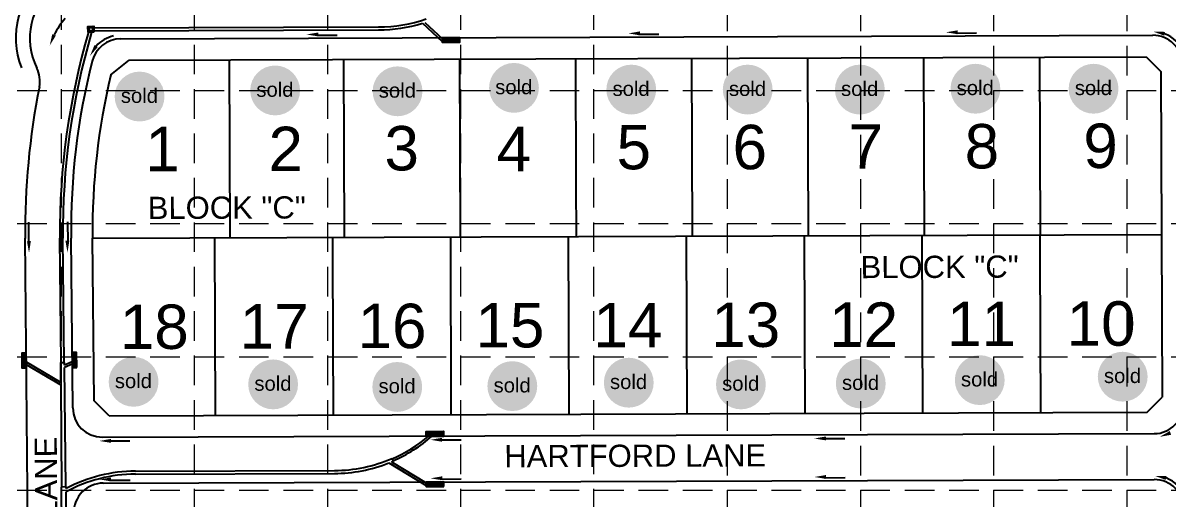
# Model space of a CAD drawing. Header units: inches. Extents: x 2468858 to 2474627, y 7110391 to 7114000.
# Drawn here: x 2469647 to 2470421, y 7111829 to 7112151 of the extents above; entities that cross this region are included whole.
import ezdxf
from ezdxf.enums import TextEntityAlignment as Align

# ---------------------------------------------------------------- set-up
doc = ezdxf.new("R2010")
doc.units = ezdxf.units.IN
doc.header["$MEASUREMENT"] = 0
doc.linetypes.add('HIDDEN', pattern=[0.375, 0.25, -0.125])
for name, color, linetype in [('AROW', 250, 'Continuous'), ('BASE', 7, 'Continuous'), ('BLOCKNO', 250, 'Continuous'), ('EROSION BLANKET', 84, 'Continuous'), ('FLOW', 250, 'Continuous'), ('GRID', 254, 'HIDDEN'), ('LOT', 250, 'Continuous'), ('LOTNO', 250, 'Continuous'), ('PVMT', 250, 'Continuous'), ('SODDED LOT', 2, 'Continuous'), ('SROW', 250, 'Continuous'), ('STM', 1, 'Continuous'), ('STRNAMES', 250, 'Continuous')]:
    doc.layers.add(name, color=color, linetype=linetype)
doc.styles.add('ryland', font='ARIAL.TTF', dxfattribs={"height": 25})
doc.styles.get("Standard").update_dxf_attribs({"font": 'ARIAL.TTF'})
pattern_1 = [(135, (2470480.14525, 7111171.97975), (-0.176776695, -0.176776695), [])]
pattern_2 = [(135, (2470332.1461, 7111171.475), (-0.176776695, -0.176776695), [])]

# ---------------------------------------------------------------- blocks, each defined once
blk = doc.blocks.new('1DB')
at = {"layer": 'FLOW'}
for p, q in [((6.25, 13), (20.07, 13)), ((6.25, -13.5), (20.07, -13.5))]:
    blk.add_line(p, q, dxfattribs=at)
for points in [[(7.28, 11.68), (7.28, 14.32), (-0.62, 13)], [(7.28, -14.32), (7.28, -11.68), (-0.62, -13)]]:
    blk.add_solid(points, dxfattribs=at)
blk = doc.blocks.new('Sold')
h = blk.add_hatch(color=7)
h.paths.add_polyline_path([(38.78, 18.77, 1), (0.52, 18.77, 1)])
h.paths.add_polyline_path([(2.42, 10.89), (36.59, 10.89), (36.59, 27.86), (2.42, 27.86)], flags=24)
at = {"layer": 'BASE', "color": 7, "style": 'ryland'}
blk.add_text('sold', height=11.127, dxfattribs=at).set_placement((19.5, 13.9), align=Align.CENTER)

msp = doc.modelspace()

# ---------------------------------------------------------------- hatches: boundary and pattern name
at = {"layer": 'SODDED LOT'}
h = msp.add_hatch(dxfattribs=at)
h.set_pattern_fill('ANSI31', color=256, scale=30, style=0)
h.set_pattern_definition([(45, (0, 0), (-2.6516504294, 2.6516504294), [])])
h.paths.add_polyline_path([(2473645.39, 7113690.66), (2473644.98, 7113704.58), (2473380.05, 7113706.22), (2473375.55, 7113692.3), (2473381.69, 7113694.76), (2473634.33, 7113693.94)])
h.paths.add_polyline_path([(2473661.81, 7113026.94), (2473687.47, 7113025.61), (2473728.46, 7113019.28), (2473771.12, 7113012.61), (2473800.78, 7113000.62), (2473816.11, 7112991.96), (2473817.62, 7112992.3), (2473826.58, 7112958.99), (2473778.33, 7112869.43), (2473754.23, 7112818.27), (2473704.86, 7112707.31), (2473675.95, 7112628.52), (2473649.37, 7112551.6), (2473609.35, 7112401.13), (2473621.99, 7112397.24), (2473660.24, 7112541.42), (2473686.99, 7112623.57), (2473721.05, 7112713.98), (2473756.54, 7112795.8), (2473776.21, 7112842.14), (2473803.69, 7112892.8), (2473821.26, 7112931.75), (2473838.19, 7112953.92), (2473843.82, 7112970.36), (2473841.57, 7112984.99), (2473834.36, 7112995.8), (2473821.75, 7113003.46), (2473803.51, 7113011.56), (2473780.76, 7113020.12), (2473754.18, 7113027.78), (2473717.91, 7113032.73), (2473683.75, 7113037.76), (2473675.22, 7113037.54), (2473668.46, 7113034.66), (2473663.02, 7113029.01)])
h.paths.add_polyline_path([(2473971.46, 7113199.84), (2473953.3, 7113211.94), (2473941.19, 7113192.09), (2473861.1, 7113065.57), (2473810.53, 7113087.5), (2473761.17, 7113101.51), (2473720.96, 7113106.99), (2473697.2, 7113110.44), (2473674.12, 7113113.74), (2473679.51, 7113105.34), (2473686.71, 7113099.95), (2473703.5, 7113097.55), (2473742.47, 7113092.16), (2473787.44, 7113083.17), (2473826.42, 7113069.98), (2473851, 7113058.59), (2473862.39, 7113053.19), (2473874.39, 7113053.49), (2473885.78, 7113058.29), (2473895.97, 7113069.68), (2473937.95, 7113137.71), (2473969.87, 7113198.61)])
h.paths.add_polyline_path([(2474189.42, 7113705.55), (2474212.71, 7113695.29), (2474173.05, 7113585.51), (2474125.46, 7113471.59), (2474078.44, 7113374.03), (2473995.24, 7113231.38), (2473980.72, 7113211.84), (2473961.73, 7113224.12), (2474019.25, 7113316.23), (2474060.01, 7113393.26), (2474123.11, 7113525), (2474155.5, 7113608.17)])
h.paths.add_polyline_path([(2472149.87, 7113580.61), (2472139.15, 7113587.25), (2472148.34, 7113599.5), (2472129.96, 7113617.37), (2472301.04, 7113620.95), (2472421.05, 7113670.47), (2472435.86, 7113657.7), (2472418.5, 7113656.68), (2472386.32, 7113644.43), (2472349.55, 7113630.65), (2472301.04, 7113613.8), (2472253.54, 7113608.18), (2472206.05, 7113607.67), (2472182.05, 7113606.65), (2472168.77, 7113602.57), (2472156, 7113590.31)])
h.paths.add_polyline_path([(2472770.94, 7113693.31), (2472783.83, 7113696.4), (2473029.19, 7113695.37), (2473046.2, 7113689.7), (2473045.68, 7113705.68), (2472771.46, 7113707.22)])
h.paths.add_polyline_path([(2472613.26, 7113048.11), (2472742.65, 7113047.89), (2472742.87, 7112984.1), (2472740.21, 7112975.02), (2472732.24, 7112966.82), (2472722.71, 7112964.61), (2472628.32, 7112964.83), (2472620.35, 7112967.71), (2472615.69, 7112974.13), (2472614.14, 7112982.33), (2472613.26, 7112995.17)])
h.paths.add_polyline_path([(2471336.5, 7111475.41), (2471335.53, 7111275.42), (2470491.66, 7111254.32), (2470479.59, 7111328.94), (2470466.02, 7111461.6), (2470553.43, 7111470.9), (2470638.4, 7111473.12)])
h.paths.add_polyline_path([(2473446.67, 7112356.48), (2473471.9, 7112308.47), (2473532.94, 7112257.21), (2473501.2, 7112186.43), (2473329.47, 7112103.43), (2473116.22, 7112035.9), (2473103.2, 7112106.69), (2473072.63, 7112126.65), (2472815.11, 7111934.94), (2472802.33, 7111780.66), (2472622.31, 7111675.22), (2472617.64, 7111803.67), (2472501.02, 7111721.1), (2472320.82, 7111594.38), (2472182.92, 7111519.02), (2472068.92, 7111484.1), (2471932.85, 7111463.88), (2471923.66, 7111337.05), (2471693.82, 7111327.86), (2471696.08, 7111477.57), (2471836.92, 7111477.57), (2471858.78, 7111468.52), (2471876.58, 7111467.89), (2471898.13, 7111477.88), (2471906.24, 7111490.37), (2471909.37, 7111504.1), (2471908.12, 7111517.84), (2471903.75, 7111528.77), (2471899.69, 7111538.75), (2471899.78, 7111997.71), (2471902.82, 7112006.8), (2471908.61, 7112013.14), (2471915.23, 7112016.45), (2471926.26, 7112016.45), (2472502.65, 7112016.18), (2472510.04, 7112014.97), (2472516.23, 7112010.27), (2472519.86, 7112006.24), (2472597.23, 7111900.26), (2472601.63, 7111894), (2472601.97, 7111890.79), (2472601.97, 7111885.88), (2472602.14, 7111880.64), (2472603.49, 7111873.53), (2472605.53, 7111864.06), (2472610.94, 7111855.26), (2472618.72, 7111847.65), (2472625.66, 7111842.74), (2472634.12, 7111839.53), (2472648.17, 7111837.16), (2472661.03, 7111839.36), (2472670.85, 7111843.93), (2472681.25, 7111852.18), (2472689.32, 7111863.68), (2472693.24, 7111876.13), (2472698.54, 7111882.82), (2472979.47, 7112088.66), (2473047.7, 7112135.28), (2473102.11, 7112161.18), (2473168.62, 7112185.36), (2473235.48, 7112199.35), (2473286.97, 7112219.37), (2473338.95, 7112250.36), (2473378.05, 7112286.58), (2473406.65, 7112322.33), (2473434.97, 7112369.64)])
h.paths.add_polyline_path([(2469394.72, 7112321.68), (2469408.62, 7112317.35), (2469404.61, 7112306.55), (2469398.28, 7112300.53), (2469390.56, 7112297.13), (2469383.91, 7112297.75), (2469371.4, 7112301.14), (2469261.63, 7112337.75), (2469252.63, 7112344.02), (2469246.91, 7112352.88), (2469243.9, 7112361.06), (2469244.31, 7112369.38), (2469247.04, 7112379.88), (2469254.13, 7112392.28), (2469258.63, 7112404.82), (2469259.86, 7112413.96), (2469268.32, 7112441.06), (2469285.1, 7112497.6), (2469297.51, 7112549.94), (2469306.04, 7112604.22), (2469344.05, 7112603.83), (2469331.64, 7112539.47), (2469306.04, 7112437.89), (2469285.48, 7112378.57), (2469297.12, 7112353.37)])
h.paths.add_polyline_path([(2469215.25, 7111699.11), (2469133.16, 7111698.8), (2469133.12, 7111837.42), (2469136.78, 7111854.07), (2469131.5, 7111869.1), (2469132.54, 7111935.15), (2469148.79, 7112051.43), (2469175.43, 7112146.92), (2469214.08, 7112259.79), (2469218.22, 7112266.73), (2469223.73, 7112271.92), (2469228.76, 7112275.22), (2469234.9, 7112277.11), (2469242.61, 7112277.42), (2469249.21, 7112276.01), (2469256.45, 7112274.12), (2469362.5, 7112239.2), (2469368.95, 7112235.11), (2469372.09, 7112231.49), (2469374.61, 7112225.05), (2469375.55, 7112217.02), (2469372.57, 7112206.8), (2469260.7, 7112244.71), (2469237.57, 7112231.81), (2469223.88, 7112159.46), (2469213.8, 7112077.45), (2469211.79, 7111997.38), (2469212.59, 7111919.31)])
edge = h.paths.add_edge_path()
edge.add_line((2469946.69, 7111538.54), (2469944.94, 7111523.5))
edge.add_line((2469944.94, 7111523.5), (2469929.5, 7111368.54))
edge.add_line((2469929.5, 7111368.54), (2469627.82, 7111363.41))
edge.add_line((2469627.82, 7111363.41), (2469640.14, 7111528.56))
edge.add_line((2469640.14, 7111528.56), (2469611.1, 7111528.96))
edge.add_line((2469611.1, 7111528.96), (2469563.64, 7111542.06))
edge.add_line((2469563.64, 7111542.06), (2469395.72, 7111608.85))
edge.add_line((2469395.72, 7111608.85), (2469312.31, 7111524.84))
edge.add_line((2469312.31, 7111524.84), (2469259.94, 7111580.22))
edge.add_line((2469259.94, 7111580.22), (2469329.02, 7111646.45))
edge.add_line((2469329.02, 7111646.45), (2469327.64, 7111656.69))
edge.add_line((2469327.64, 7111656.69), (2469327.34, 7111668.01))
edge.add_line((2469327.34, 7111668.01), (2469328.7, 7111676.32))
edge.add_line((2469328.7, 7111676.32), (2469331.57, 7111684.93))
edge.add_line((2469331.57, 7111684.93), (2469335.65, 7111692.02))
edge.add_line((2469335.65, 7111692.02), (2469336.86, 7111699.72))
edge.add_line((2469336.86, 7111699.72), (2469350.6, 7111699.88))
edge.add_line((2469350.6, 7111699.88), (2469349.09, 7111695.19))
edge.add_line((2469349.09, 7111695.19), (2469344.26, 7111688.25))
edge.add_line((2469344.26, 7111688.25), (2469339.88, 7111679.79))
edge.add_arc((2469382.62, 7111662.98), 45.93, 158.53426, 290.61035)
edge.add_arc((2469402.89, 7111601.9), 18.55, 61.3608, 102.7575, ccw=False)
edge.add_line((2469411.78, 7111618.18), (2469554, 7111560.87))
edge.add_line((2469554, 7111560.87), (2469580.43, 7111552.5))
edge.add_line((2469580.43, 7111552.5), (2469597.93, 7111547.75))
edge.add_line((2469597.93, 7111547.75), (2469618.84, 7111543.76))
edge.add_line((2469618.84, 7111543.76), (2469652.78, 7111539.88))
edge.add_line((2469652.78, 7111539.88), (2469703, 7111539.88))
edge.add_line((2469703, 7111539.88), (2469903.74, 7111540.59))
edge.add_line((2469903.74, 7111540.59), (2469929.65, 7111539.77))
edge.add_line((2469929.65, 7111539.77), (2469946.69, 7111538.54))
at = {"layer": 'STM'}
h = msp.add_hatch(dxfattribs=at)
h.set_pattern_fill('ANSI31', color=5, angle=90, style=0)
h.set_pattern_definition([(135, (2470332.14611, 7111273.04928), (-0.088388348, -0.088388348), [])])
h.paths.add_polyline_path([(2469694.76, 7112144.47), (2469690.76, 7112144.45), (2469690.74, 7112148.45), (2469694.74, 7112148.47)])
edge = h.paths.add_edge_path(flags=16)
edge.add_arc((2469692.75, 7112146.46), 1.25, 0, 360)
h = msp.add_hatch(dxfattribs=at)
h.set_pattern_fill('ANSI31', color=5, scale=2, angle=90, style=0)
h.set_pattern_definition([(135, (2470482.12803, 7111171.9865), (-0.176776695, -0.176776695), [])])
h.paths.add_polyline_path([(2469942.14, 7112140.81), (2469930.14, 7112140.77), (2469930.15, 7112137.77), (2469942.15, 7112137.81)])
h = msp.add_hatch(dxfattribs=at)
h.set_pattern_fill('ANSI31', color=5, scale=2, angle=90, style=0)
h.set_pattern_definition(pattern_2)
h.paths.add_polyline_path([(2469649.14, 7111917.85), (2469649.05, 7111927.85), (2469646.05, 7111927.83), (2469646.14, 7111917.83)])
h = msp.add_hatch(dxfattribs=at)
h.set_pattern_fill('ANSI31', color=5, scale=2, angle=90, style=0)
h.set_pattern_definition(pattern_2)
h.paths.add_polyline_path([(2469683.14, 7111918.18), (2469683.05, 7111928.18), (2469680.05, 7111928.15), (2469680.14, 7111918.15)])
h = msp.add_hatch(dxfattribs=at)
h.set_pattern_fill('ANSI31', color=5, scale=2, angle=90, style=0)
h.set_pattern_definition(pattern_1)
h.paths.add_polyline_path([(2469931.19, 7111871.77), (2469931.18, 7111874.77), (2469919.18, 7111874.73), (2469919.19, 7111871.73)])
h = msp.add_hatch(dxfattribs=at)
h.set_pattern_fill('ANSI31', color=5, scale=2, angle=90, style=0)
h.set_pattern_definition(pattern_1)
h.paths.add_polyline_path([(2469931.31, 7111837.77), (2469931.3, 7111840.77), (2469919.3, 7111840.73), (2469919.31, 7111837.73)])

# ---------------------------------------------------------------- linework, layer by layer
at = {"layer": 'AROW', "color": 7}
msp.add_line((2469693.8, 7112005.46), (2470416.41, 7112007.93), dxfattribs=at)
at = {"layer": 'FLOW', "color": 7}
for centre, radius, start, end in [((2469712.95, 7112120.03), 50.5, 138.09663, 153.33121), ((2470410.52, 7112122.41), 22.5, 21.1882, 69.30881), ((2469712.95, 7112120.03), 22.5, 102.47088, 137.90675)]:
    msp.add_arc(centre, radius, start, end, dxfattribs=at)
for points in [[(2469669.02, 7112142.21), (2469666.62, 7112143.19), (2469664.87, 7112135.48)], [(2470418.26, 7112142.17), (2470418.74, 7112144.73), (2470410.84, 7112144.9)], [(2469697.37, 7112134.44), (2469695.16, 7112135.83), (2469692.11, 7112128.53)], [(2470422.04, 7111875.11), (2470422.93, 7111872.66), (2470415.15, 7111871.23)], [(2470419.28, 7111842.17), (2470419.77, 7111844.73), (2470411.86, 7111844.91)]]:
    msp.add_solid(points, dxfattribs=at)
at = {"layer": 'GRID', "color": 252, "linetype": 'HIDDEN', "lineweight": 0, "ltscale": 80}
for p, q in [((2469672.57, 7113906.08), (2469672.57, 7110754.83)), ((2469762.57, 7113906.08), (2469762.57, 7110754.83)), ((2469852.57, 7113906.08), (2469852.57, 7110754.83)), ((2469942.57, 7113906.08), (2469942.57, 7110754.83)), ((2470032.57, 7113906.08), (2470032.57, 7110754.83)), ((2470122.87, 7113905.23), (2470122.87, 7110754.83)), ((2470212.87, 7113905.23), (2470212.87, 7110754.83)), ((2470302.87, 7113905.23), (2470302.87, 7110754.83)), ((2470392.87, 7113905.23), (2470392.87, 7110754.83)), ((2468952.87, 7112105.23), (2474532.87, 7112105.23)), ((2468952.87, 7112015.23), (2474532.87, 7112015.23)), ((2468952.87, 7111925.23), (2474532.87, 7111925.23)), ((2468952.87, 7111835.23), (2474532.87, 7111835.23))]:
    msp.add_line(p, q, dxfattribs=at)
at = {"layer": 'LOT', "color": 7}
for p, q in [((2470177.14, 7112127.11), (2470177.55, 7112007.11)), ((2470255.57, 7112127.38), (2470255.98, 7112007.38)), ((2470334, 7112127.65), (2470334.41, 7112007.65)), ((2469786.21, 7112125.78), (2469786.62, 7112005.78)), ((2469863.41, 7112126.04), (2469863.82, 7112006.04)), ((2469941.84, 7112126.31), (2469942.25, 7112006.31)), ((2470020.27, 7112126.58), (2470020.57, 7112042.7)), ((2470098.71, 7112126.84), (2470099.12, 7112006.84)), ((2470020.56, 7112042.66), (2470020.68, 7112006.58)), ((2469776.96, 7111885.74), (2469776.55, 7112005.74)), ((2469856.3, 7111990.69), (2469856.24, 7112006.02)), ((2469936.35, 7111886.29), (2469935.94, 7112006.29)), ((2470016.04, 7111886.56), (2470015.63, 7112006.56)), ((2470095.74, 7111886.83), (2470095.33, 7112006.83)), ((2470175.43, 7111887.1), (2470175.02, 7112007.1)), ((2470255.13, 7111887.37), (2470254.72, 7112007.37)), ((2470334.46, 7111993.32), (2470334.41, 7112007.65)), ((2469856.65, 7111886.02), (2469856.31, 7111990.74)), ((2470334.82, 7111887.65), (2470334.45, 7111993.49))]:
    msp.add_line(p, q, dxfattribs=at)
at = {"layer": 'PVMT', "color": 7}
for p, q in [((2469712.88, 7112140.03), (2470410.45, 7112142.41)), ((2469652.27, 7111593.38), (2469648.3, 7112005.4)), ((2469680.41, 7111890.79), (2469679.3, 7112005.32)), ((2469700.47, 7111870.98), (2470411.37, 7111873.41)), ((2469701.02, 7111839.98), (2470411.48, 7111842.41))]:
    msp.add_line(p, q, dxfattribs=at)
for centre, radius, start, end in [((2469696.96, 7112140.47), 45.5, 50.63849, 206.32402), ((2469712.95, 7112120.03), 20, 90.19541, 165.83556), ((2470410.52, 7112122.41), 20, 0.19541, 90.19541), ((2469638.25, 7112111.43), 20, 348.76678, 26.32402), ((2470148.78, 7112010.03), 469.5, 165.83556, 180.57558), ((2470148.78, 7112010.03), 500.5, 168.76678, 180.55207), ((2469700.41, 7111890.98), 20, 180.55207, 270.19541), ((2470411.3, 7111893.41), 20, 270.19541, 0.19541), ((2470411.55, 7111822.41), 20, 0.19541, 90.19541), ((2470411.55, 7111822.41), 22.5, 21.1882, 69.30881), ((2469701.09, 7111819.98), 20, 90.19541, 180.55207)]:
    msp.add_arc(centre, radius, start, end, dxfattribs=at)
at = {"layer": 'SROW', "color": 7}
for p, q in [((2469718.68, 7112125.55), (2470406, 7112127.89)), ((2470406, 7112127.89), (2470416.04, 7112117.92)), ((2469706.25, 7112115.81), (2469718.68, 7112125.55)), ((2470416.04, 7112117.92), (2470416.79, 7111897.93)), ((2469694.86, 7111895.46), (2469693.8, 7112005.46)), ((2469704.96, 7111885.5), (2469694.86, 7111895.46)), ((2470406.82, 7111887.89), (2470416.79, 7111897.93)), ((2469704.96, 7111885.5), (2470406.82, 7111887.89))]:
    msp.add_line(p, q, dxfattribs=at)
for centre, radius, start, end in [((2469696.96, 7112140.47), 55, 55.0986, 201.39111), ((2470148.78, 7112010.03), 455, 166.55657, 180.57558)]:
    msp.add_arc(centre, radius, start, end, dxfattribs=at)
at = {"layer": 'STM', "color": 5}
for p, q in [((2469916.91, 7112150.59), (2469930.15, 7112138.24)), ((2469918.55, 7112151.11), (2469930.14, 7112140.3)), ((2469694.75, 7112147.47), (2469887.14, 7112148.12)), ((2469694.75, 7112145.47), (2469887.15, 7112146.12)), ((2469672.61, 7111921.37), (2469671.8, 7112005.44)), ((2469674.61, 7111921.39), (2469673.8, 7112005.46)), ((2469672.49, 7111908), (2469649.11, 7111921.73)), ((2469672.51, 7111906.25), (2469649.12, 7111919.98)), ((2469672.36, 7111921.37), (2469674.86, 7111921.4)), ((2469672.49, 7111908), (2469672.36, 7111921.37)), ((2469674.88, 7111919.73), (2469674.86, 7111921.4)), ((2469680.11, 7111921.97), (2469674.88, 7111919.73)), ((2469680.12, 7111920.34), (2469674.89, 7111918.1)), ((2469675.67, 7111837.4), (2469674.89, 7111918.1)), ((2469673.17, 7111837.38), (2469672.51, 7111906.25)), ((2469896.26, 7111856.66), (2469897.05, 7111854.82)), ((2469722.83, 7111848.06), (2469857.28, 7111848.52)), ((2469894.08, 7111853.59), (2469919.31, 7111838.35)), ((2469895.82, 7111854.3), (2469919.3, 7111840.11)), ((2469722.83, 7111846.06), (2469857.29, 7111846.52)), ((2469675.92, 7111837.4), (2469672.92, 7111837.37)), ((2469675.12, 7111609.3), (2469672.92, 7111837.37)), ((2469675.93, 7111836.33), (2469675.92, 7111837.4)), ((2469678.12, 7111609.32), (2469675.95, 7111834.07))]:
    msp.add_line(p, q, dxfattribs=at)
for points in [[(2469694.76, 7112144.47), (2469690.76, 7112144.45), (2469690.74, 7112148.45), (2469694.74, 7112148.47)], [(2469942.14, 7112140.81), (2469930.14, 7112140.77), (2469930.15, 7112137.77), (2469942.15, 7112137.81)], [(2469649.14, 7111917.85), (2469649.05, 7111927.85), (2469646.05, 7111927.83), (2469646.14, 7111917.83)], [(2469683.14, 7111918.18), (2469683.05, 7111928.18), (2469680.05, 7111928.15), (2469680.14, 7111918.15)], [(2469931.19, 7111871.77), (2469931.18, 7111874.77), (2469919.18, 7111874.73), (2469919.19, 7111871.73)], [(2469931.31, 7111837.77), (2469931.3, 7111840.77), (2469919.3, 7111840.73), (2469919.31, 7111837.73)]]:
    msp.add_lwpolyline(points, close=True, dxfattribs=at)
msp.add_circle((2469692.75, 7112146.46), 1.25, dxfattribs=at)
for centre, radius, start, end in [((2469887.2, 7112247.12), 99, 269.96504, 288.98834), ((2469887.2, 7112247.12), 101, 269.96733, 287.10323), ((2470148.78, 7112010.03), 477, 163.63195, 180.55207), ((2470148.78, 7112010.03), 475, 163.56019, 180.55207), ((2469856.94, 7111947.52), 99.25, 293.39756, 310.22226), ((2469856.94, 7111947.52), 100.75, 293.39756, 311.22746), ((2469856.94, 7111947.52), 99, 270.19541, 293.39756), ((2469856.94, 7111947.52), 101, 270.19541, 291.57482), ((2469856.94, 7111947.52), 101, 292.63687, 293.39756), ((2469723.17, 7111747.06), 101, 90.19514, 117.8865), ((2469723.17, 7111747.06), 99, 90.19514, 118.48644)]:
    msp.add_arc(centre, radius, start, end, dxfattribs=at)

# ---------------------------------------------------------------- block references
at = {"layer": 'EROSION BLANKET', "xscale": 0.8800000000628643, "yscale": 0.8800000001210719, "zscale": 0.8800000000000001}
for p in [(2469799.96, 7112088.65), (2469882.71, 7112088.07), (2469961.41, 7112090.39), (2470040.7, 7112089.23), (2470119.4, 7112089.23), (2470195.21, 7112089.23), (2470273.33, 7112089.81), (2470353.19, 7112089.81), (2469708.34, 7112084.53), (2470276.26, 7111893.03), (2470372.9, 7111895.35), (2469704.29, 7111891.89), (2469798.61, 7111890.15), (2469882.52, 7111888.42), (2469960.3, 7111888.98), (2470039, 7111891.3), (2470114.81, 7111890.14), (2470195.83, 7111890.72)]:
    msp.add_blockref('Sold', p, dxfattribs=at)
at = {"layer": 'FLOW', "color": 7}
for p, rotation in [((2469839.11, 7112155.96), 0.1954054742113834), ((2470056.59, 7112156.7), 0.1954054742113834), ((2470271.28, 7112157.43), 0.1954054742113834), ((2469663.89, 7111996.23), 90.55206602585167), ((2469699.09, 7111855.48), 0.1954054742113834), ((2469922.89, 7111856.24), 0.1954054742113834), ((2470182.38, 7111857.13), 0.1954054742113834)]:
    msp.add_blockref('1DB', p, dxfattribs=dict(at, rotation=rotation))

# ---------------------------------------------------------------- texts
at = {"layer": 'BLOCKNO', "color": 7}
for p in [(2469784.56, 7112026.04), (2470266.44, 7111986.07)]:
    msp.add_text('BLOCK "C"', height=15, rotation=0.19541, dxfattribs=at).set_placement(p, align=Align.MIDDLE)
at = {"layer": 'LOTNO', "color": 7}
for s, p in [('1', (2469741.16, 7112065.62)), ('2', (2469824.4, 7112065.91)), ('3', (2469902.83, 7112066.17)), ('4', (2469978.6, 7112065.64)), ('5', (2470059.69, 7112066.71)), ('6', (2470138.13, 7112066.98)), ('7', (2470216.56, 7112067.24)), ('8', (2470294.99, 7112067.51)), ('9', (2470375.21, 7112067.79)), ('18', (2469735.57, 7111945.6)), ('17', (2469816.6, 7111945.88)), ('16', (2469896.3, 7111946.15)), ('15', (2469975.99, 7111946.42)), ('14', (2470055.69, 7111946.7)), ('13', (2470135.38, 7111946.97)), ('12', (2470215.08, 7111947.24)), ('11', (2470294.77, 7111947.51)), ('10', (2470375.62, 7111947.79))]:
    msp.add_text(s, height=30, dxfattribs=at).set_placement(p, align=Align.MIDDLE)
at = {"layer": 'STRNAMES', "color": 7}
for s, rotation, p in [('THOMASVILLE     LANE', 90.55207, (2469671.84, 7111640.85)), ('HARTFORD LANE', 0.19541, (2469972.19, 7111850.68))]:
    msp.add_text(s, height=15, rotation=rotation, dxfattribs=at).set_placement(p)

doc.saveas('drawing.dxf')
